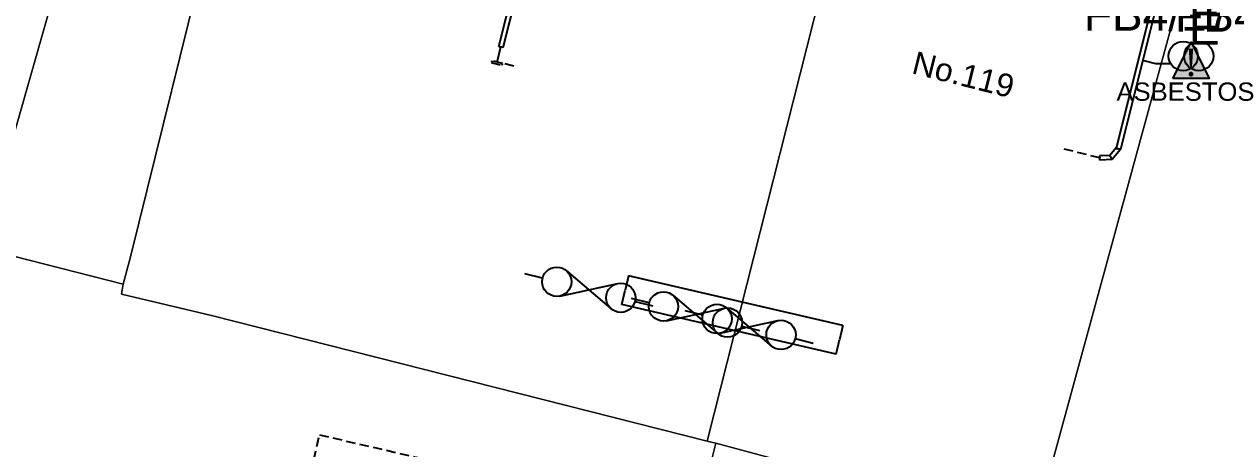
# Model space of a CAD drawing. Header units: metres. Extents: x 313711 to 315840, y 6256069 to 6257554.
# Drawn here: x 315249.5 to 315315.6, y 6256482.2 to 6256505.4 of the extents above; entities that cross this region are included whole.
import ezdxf
from ezdxf.enums import TextEntityAlignment as Align

# ---------------------------------------------------------------- set-up
doc = ezdxf.new("R2010")
doc.units = ezdxf.units.M
doc.linetypes.add('Cable Exist UG', pattern=[8.2, 4, -1.2, 1.8, -1.2])
doc.linetypes.add('DASHED', pattern=[0.75, 0.5, -0.25])
doc.layers.get('0').update_dxf_attribs({"color": 6})
for name, color, linetype in [('_User DUCT CONFIGS', 7, 'Continuous'), ('_User EARTHING', 7, 'Continuous'), ('Duct_SP_EXT', 7, 'Continuous'), ('Equip_LV_EXT', 7, 'Continuous'), ('Sub_LV_EXT', 7, 'Continuous'), ('Trench_SP_EXT', 7, 'Continuous')]:
    doc.layers.add(name, color=color, linetype=linetype)
doc.layers.add('Cadastre Land Parcels_SP_EXT', color=9, linetype='Continuous', lineweight=5)
doc.layers.add('Cadastre Road Names_SP_HV_LV_SL_EXT', color=9, linetype='Continuous', lineweight=5)
doc.layers.add('UNKNOWN_FEATURES', color=1, linetype='DASHED', plot=False)
doc.styles.add('iecNAME', font='times.ttf')
doc.styles.get("Standard").update_dxf_attribs({"font": 'arial.ttf'})

# ---------------------------------------------------------------- blocks, each defined once
blk = doc.blocks.new('DUCT_EXT')
blk.add_circle((0, 0.8), 0.8)
at = {"flags": 1}
blk.add_attdef('Z', (0, 0), '', height=0.2, dxfattribs=at)
at = {"flags": 9}
for tag, p in [('DUCT_CODE', (0, 0)), ('XSECT_TYPE', (0, -0.2)), ('STATE', (0, -0.6)), ('FB_REFERENCE', (0, -0.4)), ('NOTES', (0, -0.8))]:
    blk.add_attdef(tag, text='', height=0.2, dxfattribs=at).set_placement(p, align=Align.MIDDLE_LEFT)
blk = doc.blocks.new('WARNING_FEATURE_EXT')
h = blk.add_hatch(color=2)
h.dxf.hatch_style = 1
h.paths.add_polyline_path([(0.001, 1.995), (-0.994, -0.001), (0.997, -0.001)])
at = {"color": 18, "true_color": 0x000000}
blk.add_lwpolyline([(-0.994, -0.001), (0.001, 1.995), (0.997, -0.001)], close=True, dxfattribs=at)
at = {"color": 18, "true_color": 0x000000, "insert": (0.001, 0.872), "char_height": 1.5, "attachment_point": 5, "line_spacing_factor": 1.5, "style": 'iecNAME'}
blk.add_mtext_dynamic_manual_height_columns('!', width=1.5, gutter_width=4, heights=[0], dxfattribs=at)
at = {"color": 2, "flags": 1}
for tag, p in [('STATE', (1.191, 2.008)), ('HAZMAT_ID', (1.191, 0.723))]:
    blk.add_attdef(tag, p, '', height=0.8, dxfattribs=at)
at = {"color": 2}
blk.add_attdef('WARNING_TYPE', text='', height=1, dxfattribs=at).set_placement((-4.067, -1.217), (4.875, -1.217), align=Align.ALIGNED)
at = {"color": 2, "flags": 1}
blk.add_attdef('WARNING_DESC', text='', height=0.8, dxfattribs=at).set_placement((1.191, -0.562), align=Align.MIDDLE_CENTER)
blk = doc.blocks.new('LV_UG_DFUSE_CLOSED_EXT')
for points in [[(5.04, 0.726), (2.156, -0.717)], [(5.049, -0.707), (2.156, 0.717)], [(1, 0), (0, 0)], [(6.2, 0.013), (7.2, 0.013)]]:
    blk.add_lwpolyline(points)
for centre in [(1.8, 0), (5.4, 0.011)]:
    blk.add_circle(centre, 0.8)
at = {"flags": 9}
for tag, p in [('ACTUAL_STATUS', (0, 0)), ('OPERATING_VOLTAGE', (0, -0.6)), ('CONSTRUCTED_VOLTAGE', (0, -0.2)), ('NO_PHASES', (0, -0.4)), ('ORIENTATION', (0, -0.8)), ('STATE', (0, -1)), ('SWITCH_TYPE', (0, -1.2)), ('USAGE', (0, -1.4)), ('NOTES', (0, -1.6))]:
    blk.add_attdef(tag, text='', height=0.2, dxfattribs=at).set_placement(p, align=Align.MIDDLE_LEFT)
at = {"flags": 1}
blk.add_attdef('Z', (0, 0), '', height=0.2, dxfattribs=at)

msp = doc.modelspace()

# ---------------------------------------------------------------- linework, layer by layer
at = {"layer": '_User DUCT CONFIGS'}
msp.add_lwpolyline([(315312.073, 6256503.224), (315311.276, 6256503.224), (315310.634, 6256503.376)], dxfattribs=at)
at = {"layer": 'Cadastre Land Parcels_SP_EXT', "linetype": 'Continuous'}
for points in [[(315255.926, 6256523.84), (315247.157, 6256526.038), (315243.405, 6256511.697), (315241.886, 6256507.461), (315239.84, 6256506.401), (315237.415, 6256507.007), (315233.243, 6256508.049), (315229.741, 6256508.924), (315225.501, 6256509.983), (315221.13, 6256511.074), (315218.293, 6256500.204), (315228.008, 6256497.833), (315229.398, 6256503.154), (315241.539, 6256500.184), (315242.606, 6256498.874), (315248.406, 6256497.353), (315255.926, 6256523.84)], [(315259.831, 6256510.859), (315262.73, 6256522.137), (315255.926, 6256523.84), (315248.406, 6256497.353), (315242.606, 6256498.874), (315241.539, 6256500.184), (315229.398, 6256503.154), (315228.008, 6256497.833), (315230.421, 6256497.244), (315234.599, 6256496.224), (315237.028, 6256495.631), (315247.216, 6256493.145), (315254.939, 6256491.192), (315255.326, 6256492.677), (315259.831, 6256510.859)], [(315294.772, 6256514.122), (315262.73, 6256522.137), (315259.831, 6256510.859), (315255.326, 6256492.677), (315254.939, 6256491.192), (315254.838, 6256490.642), (315259.748, 6256489.484), (315286.801, 6256482.619), (315294.772, 6256514.122)], [(315313.271, 6256509.492), (315294.772, 6256514.122), (315286.801, 6256482.619), (315287.274, 6256482.499), (315304.636, 6256477.824), (315313.271, 6256509.492)], [(315330.658, 6256503.14), (315329.834, 6256504.511), (315327.076, 6256506.042), (315313.271, 6256509.492), (315304.636, 6256477.824), (315287.274, 6256482.499), (315285.548, 6256475.592), (315317.476, 6256467.602), (315320.631, 6256467.654), (315322.244, 6256468.621), (315323.338, 6256469.277), (315324.869, 6256472.035), (315331.512, 6256498.651), (315331.458, 6256501.806), (315330.658, 6256503.14)]]:
    msp.add_lwpolyline(points, close=True, dxfattribs=at)
msp.add_lwpolyline([(315285.548, 6256475.592), (315287.274, 6256482.499), (315286.801, 6256482.619), (315259.748, 6256489.484), (315254.838, 6256490.642), (315254.939, 6256491.192), (315247.216, 6256493.145)], dxfattribs=at)
at = {"layer": 'Duct_SP_EXT'}
for p, q in [((315275.428, 6256504.168), (315278.953, 6256518.192)), ((315275.661, 6256504.11), (315279.185, 6256518.134)), ((315311.918, 6256509.831), (315309.112, 6256498.604)), ((315312.151, 6256509.773), (315309.345, 6256498.546)), ((315275.428, 6256504.168), (315275.545, 6256504.139)), ((315275.661, 6256504.11), (315275.545, 6256504.139)), ((315308.776, 6256498.221), (315308.214, 6256498.197)), ((315308.214, 6256498.197), (315308.219, 6256498.077)), ((315309.119, 6256498.631), (315308.776, 6256498.221)), ((315308.776, 6256498.221), (315308.834, 6256498.103)), ((315309.338, 6256498.52), (315308.892, 6256497.986)), ((315309.112, 6256498.604), (315309.119, 6256498.631)), ((315309.112, 6256498.604), (315309.228, 6256498.575)), ((315309.119, 6256498.631), (315309.228, 6256498.575)), ((315309.345, 6256498.546), (315309.228, 6256498.575)), ((315309.338, 6256498.52), (315309.228, 6256498.575)), ((315309.345, 6256498.546), (315309.338, 6256498.52)), ((315308.224, 6256497.958), (315308.219, 6256498.077)), ((315308.892, 6256497.986), (315308.224, 6256497.958)), ((315308.892, 6256497.986), (315308.834, 6256498.103))]:
    msp.add_line(p, q, dxfattribs=at)
at = {"layer": 'Sub_LV_EXT'}
for p, q in [((315282.511, 6256491.639), (315282.33, 6256490.86)), ((315294.202, 6256488.93), (315282.511, 6256491.639)), ((315282.149, 6256490.081), (315282.33, 6256490.86)), ((315293.84, 6256487.372), (315282.149, 6256490.081)), ((315294.202, 6256488.93), (315294.021, 6256488.151)), ((315293.84, 6256487.372), (315294.021, 6256488.151))]:
    msp.add_line(p, q, dxfattribs=at)
at = {"layer": 'Trench_SP_EXT', "linetype": 'Cable Exist UG'}
msp.add_lwpolyline([(315275.338, 6256503.316), (315275.545, 6256504.139)], dxfattribs=at)
at = {"layer": 'UNKNOWN_FEATURES'}
for points in [[(315275.047, 6256503.389), (315275.022, 6256503.292), (315275.604, 6256503.146), (315275.629, 6256503.243), (315275.047, 6256503.389)], [(315276.245, 6256503.089), (315275.629, 6256503.243)], [(315308.219, 6256498.077), (315306.15, 6256498.595)], [(315265.641, 6256482.958), (315280.608, 6256479.505), (315273.717, 6256449.644), (315258.75, 6256453.098), (315265.641, 6256482.958)]]:
    msp.add_lwpolyline(points, dxfattribs=at)

# ---------------------------------------------------------------- block references
at = {"layer": '_User DUCT CONFIGS', "rotation": 0.03147436705543784}
for p in [(315312.774, 6256502.84), (315313.624, 6256502.84)]:
    msp.add_blockref('DUCT_EXT', p, dxfattribs=at)
at = {"layer": '_User EARTHING'}
ref = msp.add_blockref('WARNING_FEATURE_EXT', (315313.197, 6256502.416), dxfattribs=at)
ref.add_attrib('WARNING_TYPE', 'ASBESTOS', (315309.131, 6256501.2), dxfattribs={"layer": '0', "color": 2, "height": 1})
at = {"layer": 'Equip_LV_EXT', "rotation": 165.764851917243}
for p in [(315283.829, 6256489.999), (315289.65, 6256488.65), (315292.572, 6256487.973)]:
    msp.add_blockref('LV_UG_DFUSE_CLOSED_EXT', p, dxfattribs=at)

# ---------------------------------------------------------------- texts
at = {"layer": '_User DUCT CONFIGS'}
for s, p in [('FB4/17', (315307.346, 6256505.028)), ('FB4/18', (315312.322, 6256504.974)), ('E', (315313.078, 6256504.274))]:
    msp.add_text(s, height=1.8, dxfattribs=at).set_placement(p)
at = {"layer": 'Cadastre Land Parcels_SP_EXT'}
msp.add_text('No.119', height=1.25, rotation=345.89923, dxfattribs=at).set_placement((315297.896, 6256502.712))
at = {"layer": 'Cadastre Road Names_SP_HV_LV_SL_EXT'}
msp.add_text('MACQUARIE                                                            STREET', height=1.8, rotation=346.19561, dxfattribs=at).set_placement((315301.282, 6256519.303))

doc.saveas('drawing.dxf')
